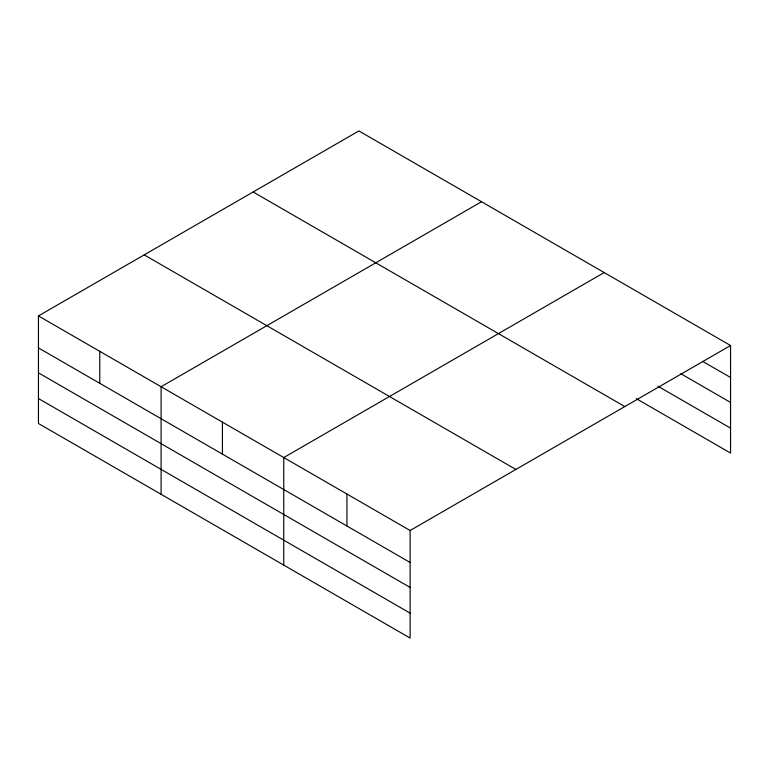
<?xml version="1.0" encoding="UTF-8"?>
<svg xmlns="http://www.w3.org/2000/svg" width="769" height="769" viewBox="0 0 769 769"><rect width="100%" height="100%" fill="white"/><g stroke="black" fill="none" stroke-linecap="round" stroke-linejoin="round"><path stroke-width="1.15" d="M410.117 587.429L410.117 530.504L38.45 315.924L38.45 423.488L410.117 638.068L410.117 587.429L38.45 372.85M636.29 398.65L730.55 453.076L730.55 345.512L358.883 130.932L38.45 315.924M481.529 201.738L161.096 386.74L161.096 494.304M604.184 272.553L283.751 457.555L283.751 565.119M410.117 530.504L730.55 345.512M702.587 361.343L730.55 377.492M680.834 373.724L730.55 402.427M658.043 386.269L730.55 428.131M253.136 191.981L624.803 406.561M144.197 254.875L515.864 469.455M38.45 347.905L410.117 562.485M38.45 398.553L410.117 613.133M346.934 494.034L346.934 526.006M222.424 422.143L222.424 454.123M99.778 351.337L99.778 383.318"/></g></svg>
